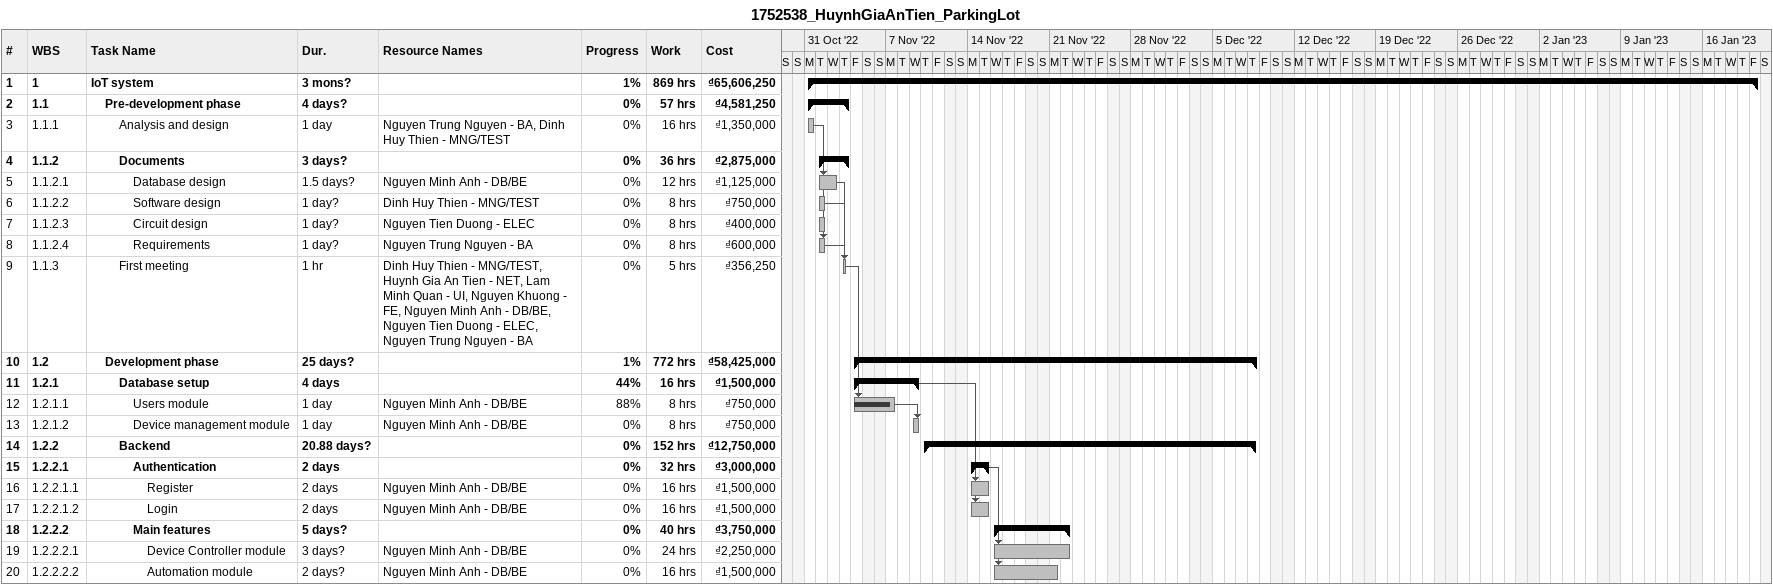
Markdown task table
1752538_HuynhGiaAnTien_ParkingLot

| ID | WBS | Task | Duration | Start | Finish | Predecessors | Resources | % complete | Work (h) | Cost (₫) |
|---|---|---|---|---|---|---|---|---|---|---|
| 1 | 1 | **IoT system** | 3mo? | 2022-10-31 | 2023-01-20 |  |  | 1 | 869 | 65606250 |
| 2 | 1.1 | **Pre-development phase** | 4d? | 2022-10-31 | 2022-11-03 |  |  | 0 | 57 | 4581250 |
| 3 | 1.1.1 | Analysis and design | 1d | 2022-10-31 | 2022-10-31 |  | Nguyen Trung Nguyen - BA, Dinh Huy Thien - MNG/TEST | 0 | 16 | 1350000 |
| 4 | 1.1.2 | **Documents** | 3d? | 2022-11-01 | 2022-11-03 |  |  | 0 | 36 | 2875000 |
| 5 | 1.1.2.1 | Database design | 1.5d? | 2022-11-01 | 2022-11-02 | 3 | Nguyen Minh Anh - DB/BE | 0 | 12 | 1125000 |
| 6 | 1.1.2.2 | Software design | 1d? | 2022-11-01 | 2022-11-01 |  | Dinh Huy Thien - MNG/TEST | 0 | 8 | 750000 |
| 7 | 1.1.2.3 | Circuit design | 1d? | 2022-11-01 | 2022-11-01 |  | Nguyen Tien Duong - ELEC | 0 | 8 | 400000 |
| 8 | 1.1.2.4 | Requirements | 1d? | 2022-11-01 | 2022-11-01 | 3 | Nguyen Trung Nguyen - BA | 0 | 8 | 600000 |
| 9 | 1.1.3 | First meeting | 1h | 2022-11-03 | 2022-11-03 | 5, 6, 8 | Dinh Huy Thien - MNG/TEST, Huynh Gia An Tien - NET, Lam Minh Quan - UI, Nguyen Khuong - FE, Nguyen Minh Anh - DB/BE, Nguyen Tien Duong - ELEC, Nguyen Trung Nguyen - BA | 0 | 5 | 356250 |
| 10 | 1.2 | **Development phase** | 25d? | 2022-11-04 | 2022-12-08 |  |  | 1 | 772 | 58425000 |
| 11 | 1.2.1 | **Database setup** | 4d | 2022-11-04 | 2022-11-09 |  |  | 44 | 16 | 1500000 |
| 12 | 1.2.1.1 | Users module | 1d | 2022-11-04 | 2022-11-07 | 9 | Nguyen Minh Anh - DB/BE | 88 | 8 | 750000 |
| 13 | 1.2.1.2 | Device management module | 1d | 2022-11-09 | 2022-11-09 | 12 | Nguyen Minh Anh - DB/BE | 0 | 8 | 750000 |
| 14 | 1.2.2 | **Backend** | 20.88d? | 2022-11-10 | 2022-12-08 |  |  | 0 | 152 | 12750000 |
| 15 | 1.2.2.1 | **Authentication** | 2d | 2022-11-14 | 2022-11-15 |  |  | 0 | 32 | 3000000 |
| 16 | 1.2.2.1.1 | Register | 2d | 2022-11-14 | 2022-11-15 | 11 | Nguyen Minh Anh - DB/BE | 0 | 16 | 1500000 |
| 17 | 1.2.2.1.2 | Login | 2d | 2022-11-14 | 2022-11-15 | 11 | Nguyen Minh Anh - DB/BE | 0 | 16 | 1500000 |
| 18 | 1.2.2.2 | **Main features** | 5d? | 2022-11-16 | 2022-11-22 |  |  | 0 | 40 | 3750000 |
| 19 | 1.2.2.2.1 | Device Controller module | 3d? | 2022-11-16 | 2022-11-22 | 15 | Nguyen Minh Anh - DB/BE | 0 | 24 | 2250000 |
| 20 | 1.2.2.2.2 | Automation module | 2d? | 2022-11-16 | 2022-11-21 | 15 | Nguyen Minh Anh - DB/BE | 0 | 16 | 1500000 |
